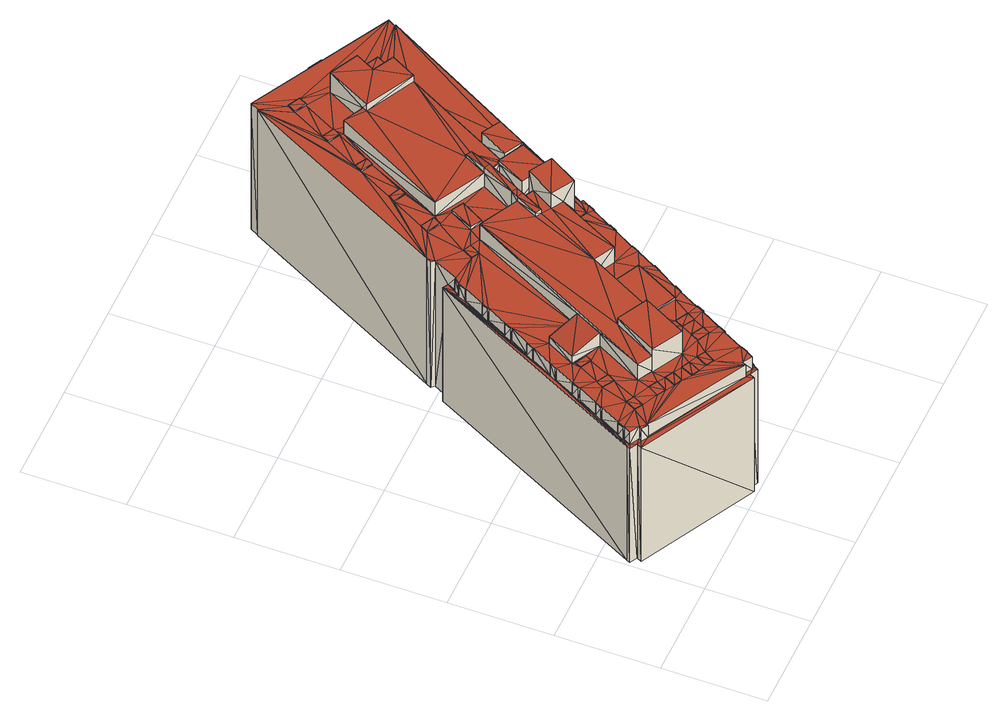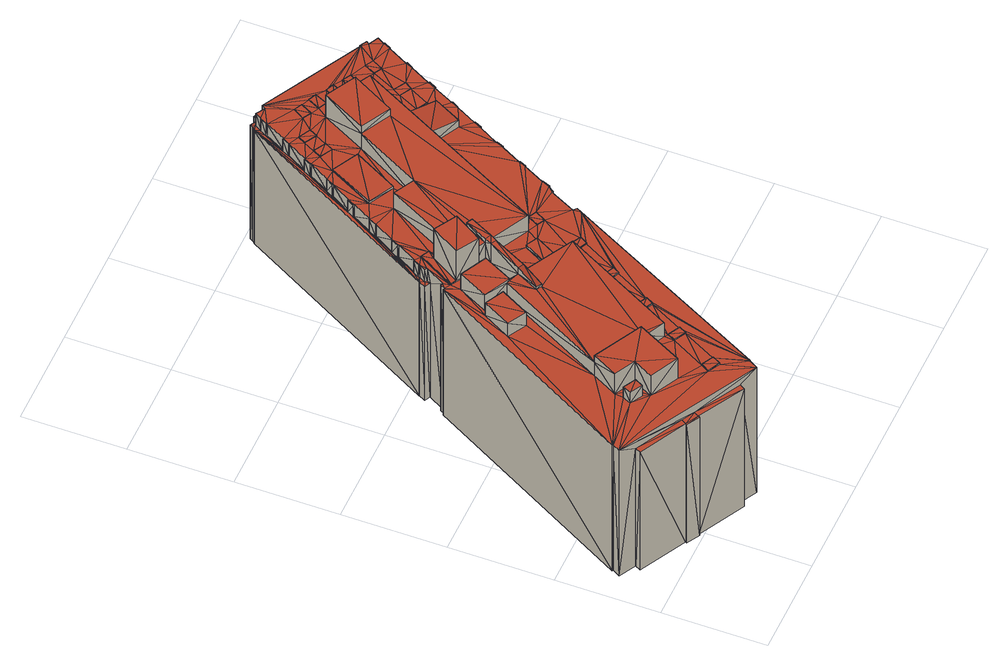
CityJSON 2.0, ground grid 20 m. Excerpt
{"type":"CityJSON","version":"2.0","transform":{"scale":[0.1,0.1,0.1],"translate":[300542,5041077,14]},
"CityObjects":{
"building1":{"type":"Building","geometry":[{"type":"MultiSurface","lod":"2","boundaries":[[[0,1,2]],[[3,4,5]],[[6,7,8]],[[9,10,11]],[[1,6,8]],[[2,12,4]],[[11,3,13]],[[13,3,14]],[[11,4,3]],[[1,8,15]],[[11,13,16]],[[10,4,11]],[[17,18,6]],[[19,20,10]],[[9,11,21]],[[22,23,24]],[[22,10,20]],[[17,6,1]],[[22,24,10]],[[25,22,20]],[[26,27,6]],[[27,28,6]],[[29,23,22]],[[10,24,4]],[[24,2,4]],[[0,30,1]],[[24,31,0]],[[24,0,2]],[[32,17,30]],[[17,1,30]],[[33,34,18]],[[33,18,17]],[[18,35,26]],[[35,36,26]],[[18,26,6]],[[37,38,39]],[[38,40,39]],[[37,2,38]],[[2,1,38]],[[1,15,41]],[[38,1,41]],[[42,4,12]],[[42,12,43]],[[44,5,4]],[[44,4,42]],[[37,43,12]],[[37,12,2]],[[45,30,46]],[[45,32,30]],[[47,17,48]],[[47,33,17]],[[32,48,17]],[[45,48,32]],[[46,49,50]],[[51,49,46]],[[51,46,0]],[[0,46,30]],[[18,52,35]],[[53,52,18]],[[52,54,35]],[[35,54,36]],[[55,53,34]],[[34,53,18]],[[33,55,34]],[[47,55,33]],[[54,56,36]],[[36,56,26]],[[57,22,58]],[[57,29,22]],[[29,59,23]],[[57,59,29]],[[60,58,25]],[[25,58,22]],[[61,11,62]],[[11,16,62]],[[62,13,63]],[[62,16,13]],[[9,64,10]],[[65,64,9]],[[66,67,20]],[[66,20,19]],[[66,10,64]],[[66,19,10]],[[65,21,68]],[[65,9,21]],[[68,21,11]],[[68,11,61]],[[69,5,44]],[[69,3,5]],[[70,3,69]],[[70,14,3]],[[63,14,70]],[[63,13,14]],[[60,71,70]],[[25,20,67]],[[60,67,72]],[[71,63,70]],[[60,25,67]],[[60,72,71]],[[73,74,75]],[[76,77,74]],[[73,76,74]],[[75,74,78]],[[74,79,78]],[[80,81,73]],[[81,76,73]],[[81,82,76]],[[83,84,81]],[[83,81,80]],[[85,78,86]],[[86,78,79]],[[87,85,88]],[[88,85,86]],[[89,87,88]],[[89,88,90]],[[90,88,91]],[[92,93,94]],[[92,95,93]],[[93,89,90]],[[95,89,93]],[[93,90,96]],[[97,98,99]],[[100,97,99]],[[101,102,97]],[[100,101,97]],[[103,104,105]],[[106,104,103]],[[107,108,103]],[[103,101,100]],[[108,101,103]],[[106,103,100]],[[107,109,108]],[[107,110,109]],[[111,112,113]],[[112,114,113]],[[110,113,114]],[[110,114,109]],[[111,115,112]],[[105,116,111]],[[111,116,115]],[[116,99,98]],[[104,99,116]],[[104,116,105]],[[97,102,88]],[[102,91,88]],[[117,118,119]],[[117,120,118]],[[121,119,122]],[[122,119,118]],[[123,121,124]],[[124,121,122]],[[123,120,117]],[[123,124,120]],[[125,126,127]],[[128,125,127]],[[129,130,131]],[[129,131,132]],[[133,134,130]],[[134,131,130]],[[135,134,133]],[[135,136,134]],[[137,138,135]],[[138,136,135]],[[139,140,141]],[[140,142,141]],[[143,144,145]],[[143,146,144]],[[143,147,148]],[[143,148,146]],[[147,149,148]],[[148,149,150]],[[145,150,149]],[[145,144,150]],[[151,152,153]],[[153,152,154]],[[155,156,157]],[[155,157,158]],[[159,158,160]],[[160,158,157]],[[161,151,162]],[[163,151,161]],[[163,164,151]],[[151,165,162]],[[151,153,165]],[[166,162,167]],[[167,162,165]],[[168,166,167]],[[168,167,169]],[[170,166,168]],[[171,168,172]],[[172,168,169]],[[173,174,175]],[[176,174,173]],[[177,178,179]],[[180,178,177]],[[181,182,183]],[[181,183,184]],[[185,186,187]],[[186,188,187]],[[185,189,186]],[[185,190,189]],[[190,191,189]],[[189,191,192]],[[187,192,191]],[[187,188,192]],[[129,132,193]],[[132,194,193]],[[195,196,197]],[[195,197,198]],[[199,200,155]],[[200,156,155]],[[139,201,202]],[[139,202,140]],[[137,203,204]],[[137,204,138]],[[141,205,206]],[[141,142,205]],[[207,208,209]],[[207,210,208]],[[211,212,213]],[[211,213,214]],[[215,216,217]],[[215,217,218]],[[219,220,221]],[[219,222,220]],[[223,224,225]],[[223,226,224]],[[223,227,226]],[[226,227,228]],[[227,229,228]],[[228,229,230]],[[205,204,203]],[[206,205,203]],[[196,231,197]],[[197,231,232]],[[233,234,231]],[[234,232,231]],[[233,235,234]],[[233,236,235]],[[237,238,236]],[[238,235,236]],[[237,239,240]],[[237,240,238]],[[241,242,239]],[[242,240,239]],[[193,194,241]],[[194,242,241]],[[170,168,163]],[[168,164,163]],[[243,244,245]],[[245,244,246]],[[244,247,248]],[[244,248,246]],[[249,250,247]],[[250,248,247]],[[243,250,249]],[[243,245,250]],[[251,252,253]],[[253,252,254]],[[252,255,256]],[[252,256,254]],[[257,256,255]],[[257,258,256]],[[251,258,257]],[[251,253,258]],[[259,260,261]],[[259,262,260]],[[263,262,259]],[[263,264,262]],[[263,265,264]],[[264,265,266]],[[265,260,266]],[[265,261,260]],[[267,268,269]],[[267,270,268]],[[267,271,270]],[[270,271,272]],[[271,273,272]],[[272,273,274]],[[269,274,273]],[[269,268,274]],[[275,179,178]],[[275,276,179]],[[230,277,278]],[[229,277,230]],[[279,280,281]],[[281,280,282]],[[283,279,281]],[[283,281,284]],[[284,285,286]],[[283,284,286]],[[286,282,280]],[[286,285,282]],[[74,77,287]],[[74,287,288]],[[289,290,291]],[[289,292,290]],[[291,290,293]],[[291,293,294]],[[39,295,296]],[[39,40,295]],[[296,295,292]],[[296,292,289]],[[297,293,298]],[[297,294,293]],[[127,299,300]],[[127,126,299]],[[301,302,303]],[[302,304,303]],[[303,304,305]],[[304,306,305]],[[128,305,306]],[[128,306,125]],[[307,308,309]],[[307,309,310]],[[311,211,312]],[[312,211,214]],[[307,311,308]],[[308,311,312]],[[313,310,309]],[[314,310,313]],[[314,50,49]],[[314,313,50]],[[315,208,210]],[[316,315,210]],[[317,184,318]],[[317,181,184]],[[316,317,315]],[[315,317,318]],[[319,320,321]],[[319,321,322]],[[319,322,212]],[[322,213,212]],[[320,207,209]],[[320,209,321]],[[297,298,301]],[[298,302,301]],[[219,323,324]],[[219,324,222]],[[299,324,323]],[[300,299,323]],[[218,325,326]],[[218,217,325]],[[326,325,202]],[[326,202,201]],[[221,327,328]],[[221,220,327]],[[328,327,329]],[[327,330,329]],[[215,329,216]],[[216,329,330]],[[159,154,152]],[[159,160,154]],[[288,199,152]],[[287,200,199]],[[288,287,199]],[[199,159,152]],[[116,331,115]],[[116,332,331]],[[332,171,172]],[[332,172,331]],[[333,180,334]],[[334,180,177]],[[335,175,174]],[[335,336,175]],[[337,338,339]],[[337,339,340]],[[338,176,339]],[[339,176,173]],[[337,340,182]],[[340,183,182]],[[335,333,334]],[[335,334,336]],[[341,342,343]],[[343,342,344]],[[345,341,343]],[[346,341,345]],[[347,346,348]],[[348,346,345]],[[349,347,348]],[[350,347,349]],[[350,349,278]],[[350,278,277]],[[351,352,353]],[[353,352,354]],[[275,351,276]],[[276,351,353]],[[355,356,357]],[[355,358,356]],[[359,360,361]],[[361,360,362]],[[363,364,365]],[[363,365,366]],[[367,195,198]],[[368,195,367]],[[342,368,344]],[[344,368,367]],[[355,359,358]],[[358,359,361]],[[357,356,360]],[[356,362,360]],[[369,363,366]],[[369,366,370]],[[371,365,364]],[[371,372,365]],[[369,370,371]],[[370,372,371]],[[373,374,375]],[[373,375,376]],[[354,225,224]],[[352,225,354]],[[377,378,379]],[[377,380,378]],[[379,375,374]],[[379,378,375]],[[377,373,376]],[[377,376,380]],[[381,382,383]],[[382,384,383]],[[385,383,384]],[[385,384,386]],[[387,385,386]],[[388,385,387]],[[388,387,381]],[[387,382,381]],[[389,390,391]],[[390,392,391]],[[393,390,389]],[[393,394,390]],[[395,392,396]],[[395,391,392]],[[393,396,394]],[[393,395,396]],[[397,398,399]],[[398,400,399]],[[401,402,397]],[[402,398,397]],[[403,404,405]],[[403,405,406]],[[407,406,408]],[[407,403,406]],[[407,408,409]],[[408,410,409]],[[409,410,404]],[[410,405,404]],[[411,412,413]],[[414,412,411]],[[415,411,416]],[[415,414,411]],[[415,416,417]],[[416,418,417]],[[417,418,412]],[[418,413,412]],[[94,84,83]],[[92,94,83]],[[419,420,421]],[[419,421,422]],[[423,424,425]],[[424,426,427]],[[423,428,424]],[[424,427,425]],[[429,430,431]],[[429,431,432]],[[430,427,431]],[[430,425,427]],[[433,428,423]],[[429,433,423]],[[432,434,433]],[[429,432,433]],[[435,436,437]],[[436,438,437]],[[439,436,435]],[[439,440,436]],[[441,399,400]],[[441,400,442]],[[401,441,402]],[[402,441,442]],[[443,444,445]],[[443,446,444]],[[445,444,447]],[[444,448,447]],[[449,437,438]],[[450,437,449]],[[439,449,440]],[[439,450,449]],[[451,452,443]],[[443,421,420]],[[451,443,420]],[[452,446,443]],[[81,448,82]],[[81,447,448]],[[422,433,434]],[[422,434,453]],[[454,419,422]],[[455,422,453]],[[454,422,455]],[[424,93,96]],[[424,96,426]],[[454,455,456]],[[455,457,456]],[[458,456,457]],[[459,456,458]],[[459,458,451]],[[458,452,451]],[[460,461,462]],[[461,463,462]],[[464,462,463]],[[464,463,465]],[[466,464,465]],[[466,465,467]],[[466,467,460]],[[467,461,460]],[[468,469,470]],[[468,470,471]],[[472,468,471]],[[472,471,473]],[[472,473,474]],[[473,475,474]],[[474,475,469]],[[475,470,469]],[[59,476,23]],[[23,476,24]],[[477,51,31]],[[31,51,0]],[[24,477,31]],[[476,477,24]],[[41,8,478]],[[41,15,8]],[[478,7,479]],[[478,8,7]],[[480,481,27]],[[27,481,28]],[[482,28,481]],[[482,6,28]],[[482,479,6]],[[6,479,7]],[[26,480,27]],[[56,480,26]],[[106,99,104]],[[106,100,99]],[[105,111,113]],[[107,105,110]],[[110,105,113]],[[107,103,105]],[[123,117,121]],[[121,117,119]],[[143,145,147]],[[147,145,149]],[[199,155,158]],[[199,158,159]],[[185,187,190]],[[190,187,191]],[[170,163,161]],[[170,161,166]],[[166,161,162]],[[243,247,244]],[[243,249,247]],[[251,257,255]],[[251,255,252]],[[263,259,265]],[[265,259,261]],[[271,269,273]],[[267,269,271]],[[74,288,79]],[[97,88,86]],[[86,79,171]],[[98,86,171]],[[164,152,151]],[[97,86,98]],[[288,152,164]],[[171,164,168]],[[288,164,171]],[[116,98,332]],[[98,171,332]],[[79,288,171]],[[283,286,279]],[[279,286,280]],[[343,344,56]],[[53,345,343]],[[318,184,183]],[[480,367,197]],[[367,198,197]],[[480,197,481]],[[234,482,232]],[[197,232,481]],[[234,235,482]],[[238,240,235]],[[41,478,202]],[[242,478,240]],[[131,242,194]],[[132,131,194]],[[131,478,242]],[[134,478,131]],[[138,134,136]],[[138,204,134]],[[204,478,134]],[[202,204,205]],[[140,205,142]],[[339,353,55]],[[140,202,205]],[[202,478,204]],[[330,202,325]],[[216,325,217]],[[216,330,325]],[[41,202,330]],[[41,330,327]],[[222,327,220]],[[222,324,327]],[[299,327,324]],[[47,312,322]],[[41,327,299]],[[306,299,126]],[[125,306,126]],[[41,299,306]],[[41,306,304]],[[298,304,302]],[[298,293,304]],[[41,304,293]],[[41,293,290]],[[295,290,292]],[[41,290,295]],[[38,295,40]],[[53,348,345]],[[38,41,295]],[[240,478,235]],[[235,478,479]],[[482,235,479]],[[232,482,481]],[[55,348,53]],[[56,344,367]],[[228,278,349]],[[56,367,480]],[[54,343,56]],[[52,343,54]],[[228,230,278]],[[47,308,312]],[[47,339,55]],[[45,313,48]],[[53,343,52]],[[45,46,313]],[[313,46,50]],[[48,313,309]],[[47,48,308]],[[48,309,308]],[[321,209,208]],[[312,214,322]],[[214,213,322]],[[47,322,321]],[[47,321,318]],[[321,208,315]],[[47,318,340]],[[321,315,318]],[[47,340,339]],[[318,183,340]],[[339,336,353]],[[339,173,175]],[[339,175,336]],[[336,334,276]],[[334,177,179]],[[353,226,55]],[[334,179,276]],[[226,228,55]],[[336,276,353]],[[228,349,55]],[[353,354,224]],[[353,224,226]],[[349,348,55]],[[355,357,360]],[[355,360,359]],[[363,371,364]],[[369,371,363]],[[377,379,374]],[[377,374,373]],[[388,383,385]],[[388,381,383]],[[393,389,395]],[[395,389,391]],[[61,62,71]],[[71,62,63]],[[66,64,67]],[[67,64,72]],[[65,61,64]],[[64,71,72]],[[64,61,71]],[[65,68,61]],[[450,435,437]],[[439,435,450]],[[401,399,441]],[[401,397,399]],[[403,409,404]],[[407,409,403]],[[414,417,412]],[[415,417,414]],[[92,80,95]],[[92,83,80]],[[75,78,85]],[[95,80,73]],[[87,75,85]],[[89,75,87]],[[89,73,75]],[[95,73,89]],[[429,423,430]],[[430,423,425]],[[84,447,81]],[[421,445,447]],[[443,445,421]],[[422,94,433]],[[94,93,428]],[[421,447,84]],[[428,93,424]],[[433,94,428]],[[422,421,84]],[[422,84,94]],[[419,456,420]],[[459,451,456]],[[454,456,419]],[[456,451,420]],[[466,462,464]],[[466,460,462]],[[472,474,469]],[[472,469,468]],[[57,453,394]],[[44,42,400]],[[281,128,200]],[[60,70,416]],[[60,416,458]],[[368,254,195]],[[57,394,59]],[[453,390,394]],[[287,281,200]],[[114,331,207]],[[452,408,446]],[[57,455,453]],[[200,219,156]],[[82,473,76]],[[200,128,127]],[[453,434,390]],[[452,411,408]],[[375,169,167]],[[463,37,285]],[[413,44,410]],[[60,458,387]],[[44,398,405]],[[160,146,154]],[[281,297,301]],[[76,473,471]],[[400,42,436]],[[438,42,461]],[[282,37,39]],[[470,465,285]],[[229,370,277]],[[438,461,448]],[[114,115,331]],[[77,471,287]],[[172,169,250]],[[246,248,378]],[[207,331,210]],[[465,463,285]],[[245,331,250]],[[150,129,262]],[[411,413,410]],[[444,442,448]],[[400,436,440]],[[245,246,174]],[[411,410,408]],[[406,405,398]],[[442,400,440]],[[406,398,402]],[[449,438,448]],[[262,129,193]],[[58,386,455]],[[396,431,59]],[[277,366,342]],[[475,465,470]],[[156,218,157]],[[96,90,427]],[[154,148,264]],[[331,172,250]],[[167,165,253]],[[58,387,386]],[[181,331,245]],[[250,169,248]],[[160,122,146]],[[277,370,366]],[[118,141,144]],[[150,137,135]],[[60,387,58]],[[274,266,195]],[[458,416,452]],[[200,127,219]],[[426,96,427]],[[219,221,156]],[[148,150,262]],[[156,215,218]],[[82,448,473]],[[157,139,141]],[[285,37,282]],[[416,70,418]],[[431,101,108]],[[281,301,128]],[[122,144,146]],[[229,189,370]],[[246,378,380]],[[260,237,233]],[[394,396,59]],[[122,118,144]],[[390,434,392]],[[176,245,174]],[[192,167,372]],[[352,186,225]],[[375,167,188]],[[463,42,37]],[[262,193,260]],[[452,416,411]],[[181,245,182]],[[282,289,297]],[[431,427,101]],[[148,262,264]],[[154,264,268]],[[76,471,77]],[[246,380,178]],[[109,114,212]],[[268,264,274]],[[378,248,169]],[[418,69,413]],[[180,246,178]],[[418,70,69]],[[274,264,266]],[[256,272,195]],[[281,282,297]],[[368,365,361]],[[165,154,270]],[[272,274,195]],[[44,400,398]],[[189,192,370]],[[446,408,444]],[[368,361,362]],[[368,366,365]],[[210,331,181]],[[108,109,49]],[[378,169,375]],[[44,405,410]],[[266,260,195]],[[455,384,457]],[[368,362,254]],[[471,470,287]],[[188,167,192]],[[282,39,289]],[[461,42,463]],[[157,141,118]],[[436,42,438]],[[254,256,195]],[[211,109,212]],[[376,375,188]],[[376,188,186]],[[260,193,237]],[[475,448,465]],[[260,233,195]],[[470,284,287]],[[444,406,402]],[[442,440,448]],[[154,146,148]],[[144,137,150]],[[352,376,186]],[[356,254,362]],[[192,372,370]],[[144,141,137]],[[287,284,281]],[[212,114,207]],[[396,432,431]],[[458,457,384]],[[432,392,434]],[[167,253,356]],[[356,253,254]],[[150,135,129]],[[470,285,284]],[[270,154,268]],[[372,358,365]],[[160,124,122]],[[258,272,256]],[[386,384,455]],[[156,221,215]],[[365,358,361]],[[253,165,258]],[[372,167,358]],[[165,270,258]],[[352,380,376]],[[258,270,272]],[[157,218,139]],[[51,108,49]],[[167,356,358]],[[396,392,432]],[[427,90,101]],[[225,186,189]],[[277,342,346]],[[178,380,352]],[[102,90,91]],[[225,189,229]],[[182,245,176]],[[233,237,236]],[[112,115,114]],[[342,366,368]],[[101,90,102]],[[174,246,180]],[[346,342,341]],[[473,448,475]],[[49,109,310]],[[57,58,455]],[[476,431,108]],[[387,458,382]],[[310,109,211]],[[160,157,124]],[[382,458,384]],[[476,108,51]],[[408,406,444]],[[444,402,442]],[[413,69,44]],[[37,42,43]],[[124,157,120]],[[195,233,231]],[[448,467,465]],[[440,449,448]],[[448,461,467]],[[314,49,310]],[[59,431,476]],[[120,157,118]],[[153,154,165]],[[39,296,289]],[[476,51,477]],[[289,294,297]],[[141,203,137]],[[289,291,294]],[[275,352,351]],[[300,323,219]],[[133,130,129]],[[303,305,128]],[[195,231,196]],[[350,277,347]],[[337,176,338]],[[212,207,320]],[[223,225,229]],[[223,229,227]],[[337,182,176]],[[221,329,215]],[[221,328,329]],[[275,178,352]],[[241,239,237]],[[218,201,139]],[[335,174,180]],[[319,212,320]],[[127,300,219]],[[307,310,211]],[[301,303,128]],[[135,133,129]],[[277,346,347]],[[335,180,333]],[[193,241,237]],[[307,211,311]],[[316,210,181]],[[316,181,317]],[[141,206,203]],[[218,326,201]]],"semantics":{"surfaces":[{"type":"GroundSurface"},{"type":"WallSurface"},{"type":"RoofSurface"}],"values":[0,0,0,0,0,0,0,0,0,0,0,0,0,0,0,0,0,0,0,0,0,0,0,0,0,0,0,0,0,0,0,0,0,0,0,1,1,1,1,1,1,1,1,1,1,1,1,1,1,1,1,1,1,1,1,1,1,1,1,1,1,1,1,1,1,1,1,1,1,1,1,1,1,1,1,1,1,1,1,1,1,1,1,1,1,1,1,1,1,1,1,1,1,1,1,1,1,1,1,1,1,1,1,1,1,1,1,1,1,1,1,1,1,1,1,1,1,1,1,1,1,1,1,1,1,1,1,1,1,1,1,1,1,1,1,1,1,1,1,1,1,1,1,1,1,1,1,1,1,1,1,1,1,1,1,1,1,1,1,1,1,1,1,1,1,1,1,1,1,1,1,1,1,1,1,1,1,1,1,1,1,1,1,1,1,1,1,1,1,1,1,1,1,1,1,1,1,1,1,1,1,1,1,1,1,1,1,1,1,1,1,1,1,1,1,1,1,1,1,1,1,1,1,1,1,1,1,1,1,1,1,1,1,1,1,1,1,1,1,1,1,1,1,1,1,1,1,1,1,1,1,1,1,1,1,1,1,1,1,1,1,1,1,1,1,1,1,1,1,1,1,1,1,1,1,1,1,1,1,1,1,1,1,1,1,1,1,1,1,1,1,1,1,1,1,1,1,1,1,1,1,1,1,1,1,1,1,1,1,1,1,1,1,1,1,1,1,1,1,1,1,1,1,1,1,1,1,1,1,1,1,1,1,1,1,1,1,1,1,1,1,1,1,1,1,1,1,1,1,1,1,1,1,1,1,1,1,1,1,1,1,1,1,1,1,1,1,1,1,1,1,1,1,1,1,1,1,1,1,1,1,1,1,1,1,1,1,1,1,1,1,1,1,1,1,1,1,1,1,1,1,1,1,1,1,1,1,1,1,1,1,1,1,1,1,1,1,1,1,1,1,1,1,1,1,1,1,1,1,1,1,1,1,1,1,1,1,1,1,1,1,1,1,1,1,1,1,1,1,1,1,1,1,1,1,1,1,1,1,1,1,1,1,1,1,1,1,1,1,1,1,1,1,1,1,1,1,1,1,1,1,1,1,1,1,1,1,1,1,1,1,1,1,1,1,1,1,1,1,1,1,1,1,1,1,1,1,1,1,1,1,1,1,1,1,1,1,1,1,1,1,1,1,1,1,1,1,1,1,1,1,1,1,1,1,1,1,1,2,2,2,2,2,2,2,2,2,2,2,2,2,2,2,2,2,2,2,2,2,2,2,2,2,2,2,2,2,2,2,2,2,2,2,2,2,2,2,2,2,2,2,2,2,2,2,2,2,2,2,2,2,2,2,2,2,2,2,2,2,2,2,2,2,2,2,2,2,2,2,2,2,2,2,2,2,2,2,2,2,2,2,2,2,2,2,2,2,2,2,2,2,2,2,2,2,2,2,2,2,2,2,2,2,2,2,2,2,2,2,2,2,2,2,2,2,2,2,2,2,2,2,2,2,2,2,2,2,2,2,2,2,2,2,2,2,2,2,2,2,2,2,2,2,2,2,2,2,2,2,2,2,2,2,2,2,2,2,2,2,2,2,2,2,2,2,2,2,2,2,2,2,2,2,2,2,2,2,2,2,2,2,2,2,2,2,2,2,2,2,2,2,2,2,2,2,2,2,2,2,2,2,2,2,2,2,2,2,2,2,2,2,2,2,2,2,2,2,2,2,2,2,2,2,2,2,2,2,2,2,2,2,2,2,2,2,2,2,2,2,2,2,2,2,2,2,2,2,2,2,2,2,2,2,2,2,2,2,2,2,2,2,2,2,2,2,2,2,2,2,2,2,2,2,2,2,2,2,2,2,2,2,2,2,2,2,2,2,2,2,2,2,2,2,2,2,2,2,2,2,2,2,2,2,2,2,2,2,2,2,2,2,2,2,2,2,2,2,2,2,2,2,2,2,2,2,2,2,2,2,2,2,2,2,2,2,2,2,2,2,2,2,2,2,2,2,2,2,2,2,2,2,2,2,2,2,2,2,2,2,2,2,2,2,2,2,2,2,2,2,2,2,2,2,2,2,2,2,2,2,2,2,2,2,2,2,2,2,2,2,2,2,2,2,2,2,2,2,2,2,2,2,2,2,2,2,2,2,2,2,2,2,2,2,2,2,2,2,2,2,2,2,2]}}]}
},
"vertices":[
[505,470,5],[244,581,5],[260,612,5],[469,1031,5],[259,628,5],[468,1031,5],[23,136,5],[8,144,5],[12,151,5],[633,980,5],[631,977,5],[606,991,5],[254,618,5],[510,1029,5],[478,1047,5],[233,587,5],[516,1039,5],[491,420,5],[272,22,5],[722,929,5],[716,918,5],[608,994,5],[740,886,5],[517,476,5],[514,477,5],[748,901,5],[249,18,5],[244,8,5],[18,127,5],[742,885,5],[487,439,5],[509,468,5],[498,433,5],[492,420,5],[273,21,5],[268,16,5],[264,10,5],[260,612,329],[244,581,298],[236,564,329],[236,564,298],[233,587,298],[259,628,329],[254,618,329],[468,1031,329],[498,433,298],[487,439,298],[492,420,298],[491,420,298],[483,432,329],[483,432,298],[505,470,329],[268,16,298],[272,22,298],[264,10,298],[273,21,298],[249,18,298],[742,885,329],[740,886,329],[517,476,329],[748,901,329],[606,991,310],[516,1039,309],[510,1029,309],[631,977,310],[633,980,310],[722,929,309],[716,918,309],[608,994,310],[469,1031,329],[478,1047,329],[601,981,310],[626,967,310],[418,534,379],[410,521,369],[410,521,379],[418,534,329],[410,521,329],[388,477,379],[388,477,369],[452,600,379],[452,600,364],[452,600,329],[475,643,371],[475,643,364],[399,471,379],[399,471,369],[422,515,379],[422,515,369],[429,528,379],[429,528,329],[422,515,329],[485,637,371],[463,594,364],[485,637,364],[463,594,379],[463,594,329],[443,504,369],[416,459,369],[416,459,408],[450,515,408],[450,515,329],[443,504,329],[492,490,332],[459,434,408],[459,434,332],[492,490,408],[503,484,332],[503,484,329],[462,412,329],[462,412,332],[454,436,332],[454,436,329],[446,420,332],[446,420,329],[439,446,329],[439,446,369],[132,297,330],[126,284,329],[126,284,330],[132,297,329],[147,273,330],[147,273,329],[154,286,330],[154,286,329],[192,484,298],[171,444,298],[171,444,329],[192,484,329],[54,215,329],[52,216,329],[52,216,298],[54,215,298],[59,229,329],[59,229,298],[60,229,329],[60,229,298],[81,268,329],[81,268,298],[108,323,329],[108,323,298],[88,283,329],[88,283,298],[128,234,330],[106,246,329],[106,246,330],[128,234,329],[119,219,330],[119,219,329],[97,232,330],[97,232,329],[165,167,369],[137,182,369],[165,167,329],[137,182,329],[157,356,347],[157,356,329],[129,303,329],[129,303,347],[185,273,362],[185,273,329],[165,167,386],[164,166,386],[210,250,386],[210,250,369],[164,166,329],[223,134,386],[223,134,329],[268,219,369],[268,219,329],[268,219,386],[335,345,369],[335,345,329],[386,244,298],[363,206,329],[363,206,298],[386,244,329],[355,192,298],[334,153,329],[334,153,298],[355,192,329],[414,296,329],[393,258,329],[393,258,298],[414,296,298],[293,124,330],[293,124,329],[270,137,330],[270,137,329],[285,109,329],[285,109,330],[262,121,330],[262,121,329],[33,176,329],[33,176,298],[47,127,329],[46,125,329],[46,125,298],[47,127,298],[213,327,362],[213,327,329],[107,324,329],[107,324,298],[79,270,329],[79,270,298],[87,284,298],[87,284,329],[444,350,329],[421,311,298],[444,350,298],[421,311,329],[473,403,329],[451,365,329],[451,365,298],[473,403,298],[136,377,329],[136,377,298],[115,337,298],[115,337,329],[165,430,329],[143,391,298],[143,391,329],[165,430,298],[306,99,329],[305,100,298],[305,100,329],[306,99,298],[299,85,329],[299,85,298],[297,86,329],[297,86,298],[33,133,329],[33,133,298],[37,138,329],[37,138,298],[18,148,298],[18,148,329],[26,162,329],[26,162,298],[24,163,329],[24,163,298],[31,176,329],[31,176,298],[381,281,334],[335,194,334],[381,281,329],[335,194,329],[286,220,334],[286,220,329],[332,306,334],[332,306,329],[176,132,330],[165,111,330],[176,132,329],[165,111,329],[149,118,330],[149,118,329],[160,140,330],[160,140,329],[82,181,330],[71,161,329],[71,161,330],[82,181,329],[97,173,330],[97,173,329],[86,152,330],[86,152,329],[145,149,330],[129,158,329],[129,158,330],[145,149,329],[133,128,330],[133,128,329],[117,137,330],[117,137,329],[336,152,329],[336,152,298],[276,47,329],[276,47,298],[305,548,330],[290,556,330],[305,548,329],[290,556,329],[316,569,330],[316,569,329],[301,577,329],[301,577,330],[335,560,329],[335,560,369],[226,553,329],[224,554,298],[224,554,329],[226,553,298],[218,539,298],[218,539,329],[233,565,298],[233,565,329],[219,538,329],[219,538,298],[169,445,298],[169,445,329],[198,498,329],[198,498,298],[197,498,329],[197,498,298],[190,485,329],[190,485,298],[481,415,329],[481,415,298],[480,416,298],[480,416,329],[475,403,329],[475,403,298],[488,429,298],[488,429,329],[422,310,298],[422,310,329],[415,295,329],[415,295,298],[453,364,329],[445,350,329],[445,350,298],[453,364,298],[163,431,329],[163,431,298],[114,337,298],[114,337,329],[142,392,298],[142,392,329],[135,378,329],[135,378,298],[375,324,329],[375,324,369],[356,191,329],[356,191,298],[365,205,329],[365,205,298],[395,257,329],[387,243,329],[387,243,298],[395,257,298],[262,19,329],[244,30,329],[262,19,298],[244,30,298],[269,32,298],[269,32,329],[270,32,329],[270,32,298],[277,45,298],[277,45,329],[329,138,329],[327,139,329],[329,138,298],[327,139,298],[209,115,330],[193,123,329],[193,123,330],[209,115,329],[197,92,330],[182,99,330],[197,92,329],[182,99,329],[228,77,330],[213,85,330],[213,85,329],[228,77,329],[240,22,298],[240,22,329],[241,99,330],[241,99,329],[225,108,330],[225,108,329],[304,145,330],[281,158,330],[281,158,329],[304,145,329],[313,161,330],[289,174,329],[289,174,330],[313,161,329],[615,889,356],[615,889,329],[607,873,356],[607,873,329],[631,860,356],[631,860,329],[639,876,329],[639,876,356],[540,641,362],[540,641,329],[510,585,362],[510,585,329],[576,621,362],[576,621,329],[546,566,362],[546,566,329],[411,824,332],[411,824,329],[403,810,332],[403,810,329],[433,812,332],[433,812,329],[467,877,332],[445,889,332],[445,889,329],[467,877,329],[475,891,332],[475,891,329],[452,903,332],[452,903,329],[510,957,329],[487,969,332],[487,969,329],[510,957,332],[519,973,332],[519,973,329],[496,985,332],[496,985,329],[603,794,380],[509,843,380],[509,843,364],[603,794,364],[484,587,369],[482,584,364],[455,530,369],[482,584,329],[455,530,329],[484,587,364],[535,561,369],[506,504,369],[506,504,329],[535,561,329],[491,584,364],[491,584,329],[367,743,332],[367,743,329],[360,730,332],[360,730,329],[390,732,332],[390,732,329],[425,798,332],[425,798,329],[513,852,364],[473,872,329],[473,872,364],[513,852,329],[356,652,364],[356,652,329],[383,719,329],[383,719,332],[554,930,380],[554,930,329],[603,794,329],[629,843,380],[629,843,329],[589,864,380],[589,864,329],[609,902,329],[609,902,380],[325,665,332],[325,665,329],[316,650,332],[316,650,329],[342,637,332],[342,637,329],[350,652,332],[350,652,329],[372,571,336],[350,583,336],[350,583,329],[372,571,329],[397,616,336],[397,616,329],[375,629,336],[375,629,329],[514,477,329],[509,468,329],[12,151,298],[8,144,298],[244,8,298],[18,127,298],[23,136,298]
]}
